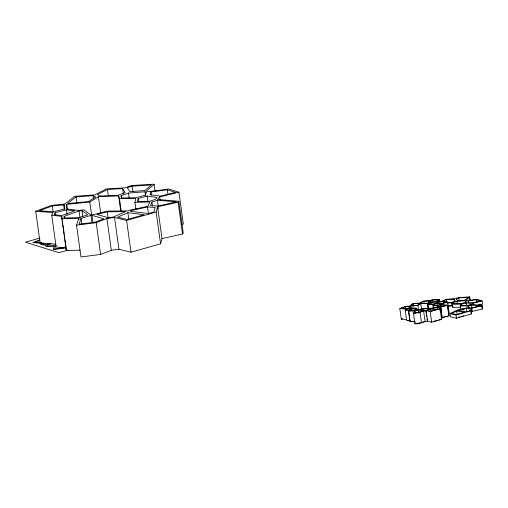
<?xml version="1.0" encoding="UTF-8"?>
<svg xmlns="http://www.w3.org/2000/svg" width="508" height="508" viewBox="0 0 508 508"><rect width="100%" height="100%" fill="white"/><g stroke="black" fill="none" stroke-linecap="round" stroke-linejoin="round"><path stroke-width="0.76" d="M134.938 202.349L135.82 198.463L119.482 198.653L118.618 195.917L98.419 196.723L89.795 202.032L66.637 204.362L66.897 209.055L78.308 210.356L83.864 209.874L90.576 214.776L93.542 214.611L107.264 211.112L128.143 210.909L129.559 210.242L147.892 206.267L149.708 201.981L134.938 202.349L135.903 209.328M138.106 198.552L137.408 201.619L149.352 201.32L155.442 199.352L157.042 197.466L147.123 196.101L138.106 198.552L138.538 201.651M432.975 305.562L433.273 304.26L427.812 304.324L427.526 303.409L420.77 303.682L417.894 305.454L410.153 306.229L410.242 307.804L415.912 308.077L418.154 309.715C424.44 307.823 431.07 309.201 437.305 306.87L437.915 305.435L432.975 305.562L433.292 307.835M434.035 304.292L433.8 305.314L437.794 305.219L439.833 304.559L440.366 303.93L437.051 303.473L434.035 304.292L434.245 305.81M460.902 307.88L460.61 309.175L460.172 306L460.61 304.057L452.444 304.152L452.012 302.781L447.351 302.965M461.753 304.095L461.404 305.632L467.379 305.486L470.421 304.495L471.221 303.555L466.261 302.87L461.753 304.095L462.02 306.007M80.143 250.158L66.294 250.507L66.161 248.196L56.134 246.932L51.721 215.151L61.747 216.414L61.881 218.726L78.81 218.3L76.543 225.184L80.956 256.965L100.616 254.425L111.328 250.304L118.942 249.257L131.013 252.203L160.572 243.815L156.159 212.033L157.601 206.813L178.111 202.222L178.848 201.27L157.531 199.441L159.664 196.939L178.918 192.214L183.325 223.996L181.788 224.371M160.572 243.815L162.008 238.595L157.601 206.813M439.725 307.257L439.312 308.769L437.49 309.289L431.413 308.54L437.178 307.118L439.725 307.257L440.36 311.81M414.985 321.532L410.039 321.653L409.994 320.878L406.641 320.459L405.168 309.836L408.521 310.261L408.565 311.036L414.223 310.89L413.461 313.188L414.934 323.812C420.745 324.307 425.977 319.462 431.667 322.218L441.541 319.418L440.068 308.794L440.55 307.054L447.65 305.2L440.531 304.59L441.242 303.752L447.675 302.171L449.148 312.795M441.541 319.418L442.024 317.671L440.55 307.054M460.172 306L467.55 305.816L466.649 307.956L457.479 309.944L449.967 313.557L450.405 316.738L456.444 318.211L471.221 314.014L470.783 310.839L471.5 308.229L481.755 305.937L482.124 305.454L471.468 304.546L472.529 303.295L482.162 300.926L482.6 304.108L477.418 305.378M471.221 314.014L471.938 311.41L471.5 308.229M55.442 246.164L54.47 249.091L63.97 247.498M81.07 218.364L79.134 224.231L95.244 222.148L103.905 218.821L92.018 215.341L90.97 215.398L81.07 218.364L81.928 224.568M414.973 310.915L414.331 312.871L419.71 312.179L422.605 311.061L418.281 309.918L414.973 310.915L415.29 313.188M414.934 323.812L415.315 322.663M151.003 191.986L150.031 194.723L160.204 196.132L175.527 192.367L167.342 189.795L151.003 191.986L151.435 195.085M438.347 302.095L438.023 303.009L441.42 303.479L446.545 302.222L443.808 301.365L438.347 302.095L438.556 303.613M465.366 302.412L465.906 300.895L465.195 300.723L456.933 301.346L453.238 302.743L453.568 303.797L460.559 303.714L465.366 302.412L465.544 303.682M468.281 300.806L467.716 302.184L472.802 302.889L480.46 301.009L476.371 299.72L468.281 300.806L468.547 302.711M151.936 202.032L150.406 205.645L157.963 206.077L176.219 201.847L157.461 200.241L151.936 202.032L152.476 205.905M438.658 305.454L438.15 306.661L440.671 306.807L446.773 305.391L440.506 304.857L438.658 305.454L438.868 306.972M468.668 305.835L467.906 307.645L471.678 307.861L480.809 305.746L471.43 304.946L468.668 305.835L469.024 308.381M51.721 215.151L52.915 212.547L35.725 211.233L40.138 243.014L55.759 244.215M55.099 212.687L54.223 214.598L61.811 215.551L74.797 210.807L66.446 209.855L55.099 212.687L55.416 215.011M405.168 309.836L405.562 308.966L399.821 308.527L401.295 319.151L406.324 319.532M162.008 238.595L182.518 234.004L183.261 233.051L178.848 201.27M442.024 317.671L449.129 315.817L447.65 305.2M471.938 311.41L482.194 309.112L482.568 308.635L482.124 305.454M35.725 211.233L51.518 205.391L64.891 204.026L74.606 196.342L94.71 194.888L106.477 188.881L124.727 187.865L131.616 185.534L153.372 184.188L154.134 184.429L146.387 191.059L148.85 191.656L168.675 188.995L178.918 192.214M399.821 308.527L405.098 306.578L409.569 306.121L412.814 303.549L419.532 303.066L423.469 301.06L429.565 300.717L431.87 299.942L439.141 299.491L436.804 301.784L444.252 301.098L447.675 302.171M440.709 301.93L445.941 299.263L455.066 298.755L458.508 297.593L469.386 296.92L469.767 297.034L465.893 300.355L467.125 300.653L477.037 299.32L482.162 300.926M76.067 196.869L67.602 203.562L88.468 201.543L95.796 197.028L92.996 195.644L76.067 196.869L76.93 203.073M410.477 305.968L413.302 303.727L418.96 303.32L419.894 303.784L417.449 305.289L410.477 305.968L410.686 307.48M107.467 189.471L97.39 194.608L100.19 195.999L118.027 195.282L125.19 192.57L122.625 188.627L107.467 189.471L108.331 195.669M423.799 301.257L420.427 302.971L421.367 303.435L427.323 303.2L429.724 302.292L428.86 300.971L423.799 301.257L424.11 303.53M442.659 301.485L446.437 299.555L454.012 299.136L455.295 301.104L451.714 302.463L447.256 302.641M127.908 212.7L117.538 217.126L127.286 219.507L144.202 214.706L127.908 212.7L128.765 218.904M425.787 310.458L429.857 308.654L423.736 308.718L420.281 309.594L424.047 310.699L425.787 310.458L426.212 313.493M430.625 309.016L427.165 310.496L430.422 311.296L436.074 309.69L430.625 309.016L430.943 311.296M456.654 311.175L451.472 313.385L456.343 314.579L464.801 312.179L456.654 311.175L457.098 314.35M76.543 225.184L96.203 222.644L106.921 218.523L114.529 217.475L126.6 220.421L156.159 212.033M65.018 247.529L63.005 248.304L53.175 249.574L54.312 246.132L45.847 246.342L45.777 245.186L40.767 244.558L41.364 243.256L32.766 242.595L39.948 239.941M413.461 313.188C419.271 313.684 424.504 308.839 430.193 311.601L440.068 308.794M424.078 321.685L421.183 322.796L415.804 323.494M121.069 195.84L128.46 193.04L144.99 191.795L146.406 192.138L145.326 195.174L135.719 197.783L121.729 197.949L121.069 195.84L121.393 198.164M428.346 303.384L430.816 302.451L436.81 302.146L436.448 303.162L433.241 304.032L428.561 304.089L428.346 303.384L428.555 304.902M52.337 205.931L39.376 210.725L53.238 211.785L64.51 208.972L64.275 204.889L52.337 205.931L53.194 212.128M39.63 240.475L34.595 242.341L41.523 242.875M40.138 243.014L41.573 242.481M405.371 306.756L401.041 308.356L405.676 308.712L409.442 307.772L409.365 306.407L405.371 306.756L405.886 310.229M401.295 319.151L402.615 318.662M64.135 216.376L79.051 210.922L82.029 210.661L87.789 214.871L78.55 217.64L64.23 218.002L64.135 216.376L64.351 217.926M49.416 243.44L45.809 244.754L42.018 244.278L42.456 243.326L43.872 242.97M51.041 243.681L46.971 245.167L47.022 245.98L54.178 245.802L56.159 245.205M414.299 308.426L409.315 310.248L409.346 310.788L414.134 310.667L417.22 309.747L415.296 308.337L414.299 308.426L414.617 310.699M132.169 186.144L127.286 187.795L129.813 191.675L144.85 190.538L151.384 184.95L132.169 186.144L132.925 191.567M430.422 300.698L432.054 300.145L438.474 299.745L436.289 301.612L431.267 301.993L430.422 300.698L430.632 302.209M456.343 298.717L458.788 297.891L468.395 297.301L465.125 300.095L457.606 300.66L456.343 298.717L456.521 299.993M39.757 238.1L25.4 242.176L58.845 252.686L67.92 250.114M433.305 321.513L437.547 320.313M438.963 319.907L440.785 319.392M449.967 313.557L456 315.036L470.783 310.839M458.197 317.354L460.311 316.757M461.721 316.357L463.836 315.754M107.283 211.798L96.945 214.427L108.21 217.722L113.43 217.005L125.597 211.614L107.283 211.798L108.147 217.996M410.089 308.07L406.292 309.016L406 309.651L408.54 309.975L412.877 308.388L410.089 308.07L410.299 309.582M478.606 304.749L480.905 304.184M447.446 316.236L442.144 317.424L440.779 307.562M147.498 207.004L130.994 210.585L130.258 211.264L148.438 213.506L153.892 211.957L155.137 207.435L147.498 207.004L148.469 213.982M466.452 308.324L457.829 310.458L466.922 311.575L469.646 310.801L470.268 308.54L466.452 308.324L466.89 311.506L468.42 311.588M447.631 302.692L453.695 302.355M449.18 305.759L452.152 305.645L451.714 302.463M447.789 306.146L452.45 305.956L452.882 307.327L460.311 307.245M462.826 309.118L464.299 309.086M410.82 321.412L414.922 321.31M407.48 320.275L410.013 320.592M481.755 305.937L482.194 309.112M476.371 299.72L476.72 302.266M472.802 302.889L473.069 304.794M472.529 303.295L472.796 305.2M471.43 304.946L471.875 308.121M471.678 307.861L472.123 311.036M469.767 297.034L470.211 300.215L469.83 300.095L469.386 296.92M470.421 304.495L470.599 305.772M466.261 302.87L466.617 305.416M465.906 300.895L466.077 302.165M465.195 300.723L465.461 302.628M458.788 297.891L459.226 301.073M456.933 301.346L457.283 303.886M454.012 299.136L454.368 301.676M456 315.036L456.444 318.211M452.444 304.152L452.882 307.327M452.012 302.781L452.45 305.956M447.408 305.518L448.882 316.141M446.437 299.555L446.875 302.736M443.808 301.365L444.017 302.882M441.42 303.479L441.63 304.997M441.242 303.752L441.452 305.27M440.506 304.857L441.135 309.404M439.395 299.568L439.712 301.847M439.141 299.491L439.452 301.765M437.629 301.987L437.839 303.505M437.915 305.435L438.125 306.953M437.051 303.473L437.369 305.746M437.178 307.118L437.49 309.391M436.334 302.031L436.55 303.549M433.273 304.26L433.591 306.54M432.054 300.145L432.264 301.663M430.816 302.451L431.127 304.724M429.565 300.717L429.774 302.235M428.86 300.971L429.177 303.251M430.193 311.601L431.667 322.218M427.812 304.324L428.441 308.877M427.526 303.409L428.263 308.718M427.641 305.473L427.85 306.991M426.155 310.617L427.634 321.234M426.422 315.011L426.631 316.528M426.949 318.802L427.158 320.319M423.736 308.718L424.053 310.991M423.615 310.966L425.088 321.589M420.77 303.682L421.507 308.991M418.96 303.32L419.17 304.838M420.033 312.344L421.507 322.961M418.636 309.899L419.056 312.934M417.894 305.454L418.522 310.007M418.281 309.918L418.706 312.953M418.154 309.715L418.465 311.988M415.296 308.337L415.614 310.617M413.302 303.727L413.62 306.007M410.559 305.981L410.769 307.499M410.153 306.229L410.362 307.746M409.569 306.121L409.778 307.638M409.365 306.407L409.575 307.924M409.162 306.368L409.372 307.886M408.521 310.261L409.994 320.878M408.565 311.036L410.039 321.653M405.562 308.966L405.778 310.483M178.111 202.222L182.518 234.004M167.342 189.795L167.983 194.45M159.664 196.939L160.096 200.044M157.461 200.241L158.318 206.439M157.963 206.077L158.28 208.401M154.134 184.429L155.105 191.402M147.123 196.101L147.879 201.524M144.99 191.795L145.523 195.675M128.46 193.04L129.108 197.695M122.625 188.627L123.381 194.05M126.6 220.421L131.013 252.203M119.482 198.653L121.202 211.055M118.618 195.917L120.771 211.417M114.529 217.475L118.942 249.257M106.921 218.523L111.328 250.304M98.419 196.723L100.673 213.004M92.996 195.644L93.428 198.742M96.203 222.644L100.616 254.425M92.018 215.341L93.091 223.095M89.795 202.032L91.624 215.208M90.97 215.398L91.935 222.377M82.029 210.661L82.893 216.865M79.051 210.922L80.016 217.9M78.81 218.3L79.026 219.85M66.637 204.362L67.386 209.785M66.446 209.855L67.094 214.503M64.275 204.889L64.814 208.763M63.671 204.775L64.313 209.423M61.747 216.414L62.179 219.513M62.395 221.063L62.719 223.387M62.935 224.936L64.224 234.239M64.44 235.788L64.764 238.119M64.973 239.668L66.161 248.196M61.881 218.726L66.294 250.507"/></g></svg>
